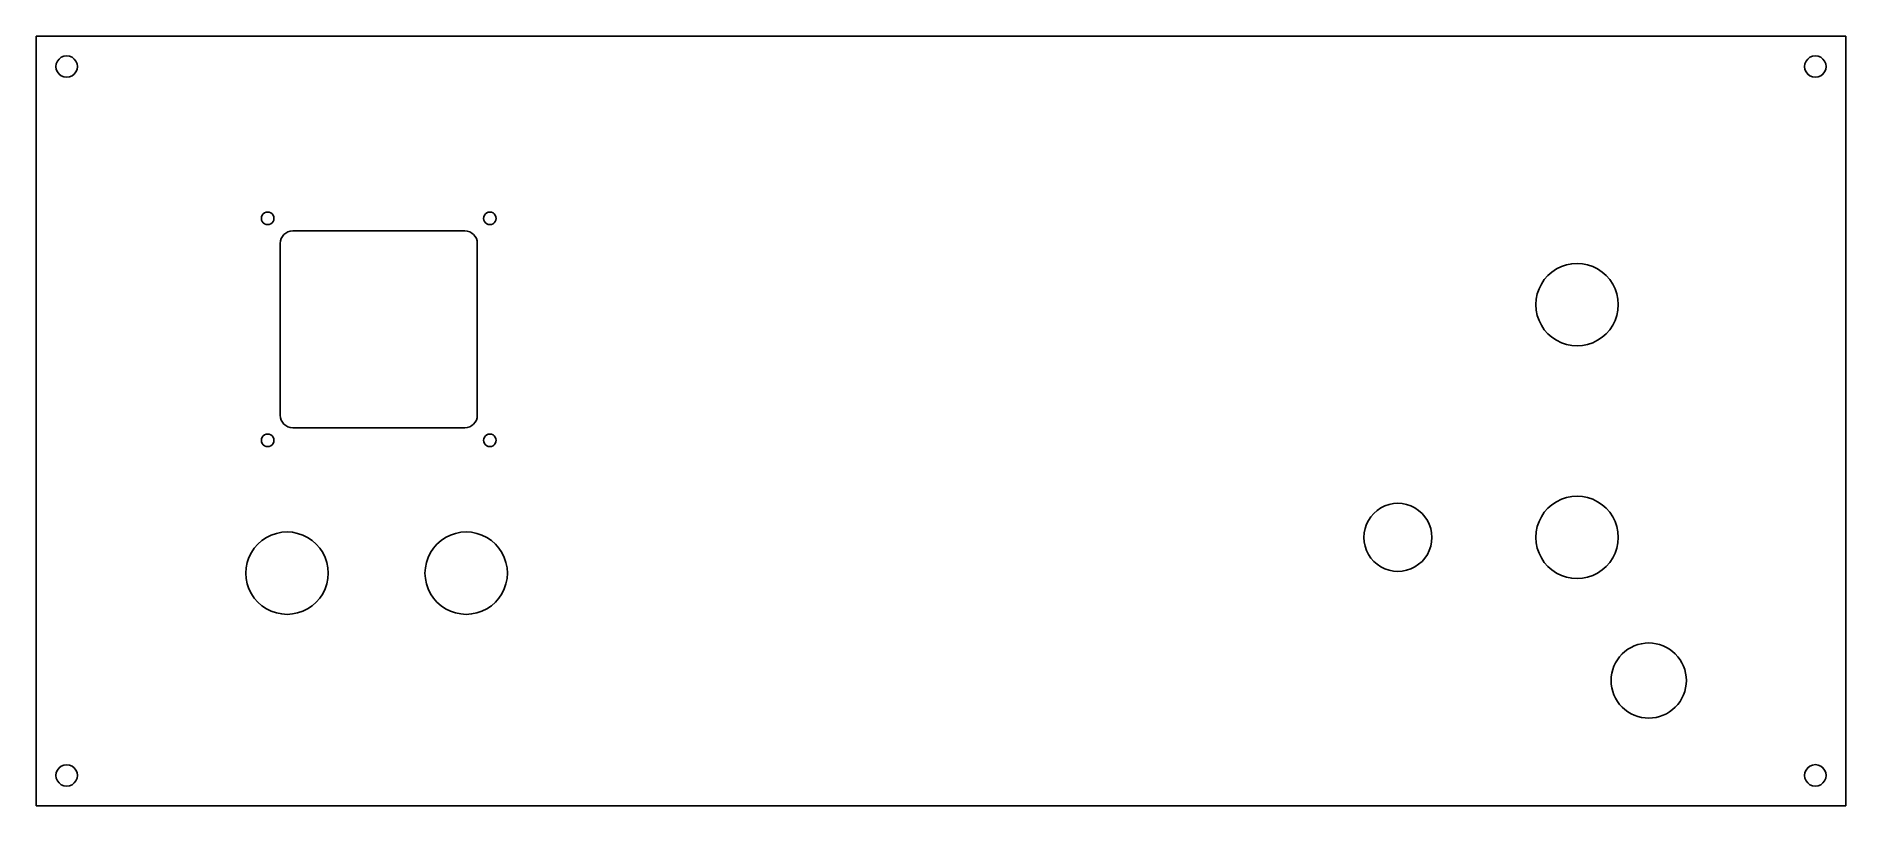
# Model space of a CAD drawing. Header units: millimetres. Extents: x 20 to 525, y 68 to 283.
import ezdxf

# ---------------------------------------------------------------- set-up
doc = ezdxf.new("R2010")
doc.units = ezdxf.units.MM
doc.layers.add('Layer_1', color=7, linetype='CONTINUOUS')

msp = doc.modelspace()

# ---------------------------------------------------------------- linework, layer by layer
at = {"layer": 'Layer_1', "color": 7}
for p, q in [((20.398813, 282.767863), (525.39881, 282.767863)), ((20.398813, 67.76786), (20.398813, 282.767863)), ((525.39881, 282.767863), (525.39881, 67.76786)), ((31.898813, 274.267862), (31.898813, 274.267862)), ((519.89881, 274.267862), (519.89881, 274.267862)), ((86.755685, 231.86814), (86.755685, 231.86814)), ((92.005685, 228.368141), (140.00569, 228.368141)), ((148.75568, 231.86814), (148.75568, 231.86814)), ((88.505687, 176.86814), (88.505687, 224.86814)), ((143.50568, 224.86814), (143.50568, 176.86814)), ((461.899, 207.768005), (461.899, 207.768005)), ((140.00569, 173.36815), (92.005685, 173.36815)), ((86.755685, 169.86814), (86.755685, 169.86814)), ((148.75568, 169.86814), (148.75568, 169.86814)), ((409.899, 142.76802), (409.899, 142.76802)), ((461.899, 142.76802), (461.899, 142.76802)), ((101.89881, 132.76787), (101.89881, 132.76787)), ((151.89881, 132.76787), (151.89881, 132.76787)), ((480.89899, 102.76801), (480.89899, 102.76801)), ((31.898813, 76.26787), (31.898813, 76.26787)), ((519.89881, 76.26787), (519.89881, 76.26787)), ((525.39881, 67.76786), (20.398813, 67.76786))]:
    msp.add_line(p, q, dxfattribs=at)
for points in [[(27.398589, 276.866584), (26.470272, 276.330514), (25.898535, 275.339843), (25.898812, 274.267862)], [(25.898812, 274.267862), (25.898535, 273.195881), (26.470272, 272.20521), (27.398589, 271.66914)], [(30.399036, 276.866584), (29.470719, 277.402655), (28.326906, 277.402655), (27.398589, 276.866584)], [(31.898813, 274.267862), (31.89909, 275.339843), (31.327353, 276.330514), (30.399036, 276.866584)], [(30.399036, 271.66914), (31.327353, 272.20521), (31.89909, 273.195881), (31.898813, 274.267862)], [(515.398262, 276.86752), (514.46978, 276.3312), (513.898132, 275.340111), (513.89881, 274.267862)], [(513.89881, 274.267862), (513.898132, 273.195613), (514.46978, 272.204524), (515.398262, 271.668204)], [(518.399358, 276.86752), (517.470876, 277.40384), (516.326744, 277.40384), (515.398262, 276.86752)], [(519.89881, 274.267862), (519.899488, 275.340111), (519.32784, 276.3312), (518.399358, 276.86752)], [(518.399358, 271.668204), (519.32784, 272.204524), (519.899488, 273.195613), (519.89881, 274.267862)], [(27.398589, 271.66914), (28.326906, 271.133069), (29.470719, 271.133069), (30.399036, 271.66914)], [(515.398262, 271.668204), (516.326744, 271.131884), (517.470876, 271.131884), (518.399358, 271.668204)], [(84.130174, 233.385163), (83.588462, 233.072161), (83.255052, 232.493777), (83.255687, 231.86814)], [(85.881198, 233.385163), (85.339486, 233.698165), (84.671886, 233.698165), (84.130174, 233.385163)], [(86.755685, 231.86814), (86.75632, 232.493777), (86.42291, 233.072161), (85.881198, 233.385163)], [(146.130338, 233.384671), (145.588713, 233.0718), (145.255257, 232.493637), (145.25568, 231.86814)], [(147.881022, 233.384671), (147.339396, 233.697541), (146.671964, 233.697541), (146.130338, 233.384671)], [(148.75568, 231.86814), (148.756103, 232.493637), (148.422647, 233.0718), (147.881022, 233.384671)], [(83.255687, 231.86814), (83.255052, 231.242503), (83.588462, 230.664119), (84.130174, 230.351117)], [(84.130174, 230.351117), (84.671886, 230.038115), (85.339486, 230.038115), (85.881198, 230.351117)], [(85.881198, 230.351117), (86.42291, 230.664119), (86.75632, 231.242503), (86.755685, 231.86814)], [(88.505687, 224.86814), (88.505686, 226.801136), (90.072689, 228.36814), (92.005685, 228.368141)], [(140.00569, 228.368141), (141.938683, 228.368136), (143.505681, 226.801133), (143.50568, 224.86814)], [(145.25568, 231.86814), (145.255257, 231.242643), (145.588713, 230.66448), (146.130338, 230.351609)], [(146.130338, 230.351609), (146.671964, 230.038739), (147.339396, 230.038739), (147.881022, 230.351609)], [(147.881022, 230.351609), (148.422647, 230.66448), (148.756103, 231.242643), (148.75568, 231.86814)], [(444.649, 217.727298), (441.090887, 215.673021), (438.899, 211.87656), (438.899, 207.768005)], [(456.149, 217.727298), (452.590888, 219.781575), (448.207112, 219.781575), (444.649, 217.727298)], [(461.899, 207.768005), (461.899, 211.87656), (459.707113, 215.673021), (456.149, 217.727298)], [(438.899, 207.768005), (438.899, 203.65945), (441.090887, 199.862989), (444.649, 197.808712)], [(456.149, 197.808712), (459.707113, 199.862989), (461.899, 203.65945), (461.899, 207.768005)], [(444.649, 197.808712), (448.207112, 195.754435), (452.590888, 195.754435), (456.149, 197.808712)], [(92.005685, 173.36815), (90.072693, 173.368151), (88.505692, 174.935148), (88.505687, 176.86814)], [(143.50568, 176.86814), (143.505675, 174.935151), (141.938679, 173.368155), (140.00569, 173.36815)], [(84.130174, 171.385163), (83.588462, 171.072161), (83.255052, 170.493777), (83.255687, 169.86814)], [(83.255687, 169.86814), (83.255052, 169.242503), (83.588462, 168.664119), (84.130174, 168.351117)], [(85.881198, 171.385163), (85.339486, 171.698165), (84.671886, 171.698165), (84.130174, 171.385163)], [(84.130174, 168.351117), (84.671886, 168.038115), (85.339486, 168.038115), (85.881198, 168.351117)], [(86.755685, 169.86814), (86.75632, 170.493777), (86.42291, 171.072161), (85.881198, 171.385163)], [(85.881198, 168.351117), (86.42291, 168.664119), (86.75632, 169.242503), (86.755685, 169.86814)], [(146.130338, 171.384671), (145.588713, 171.0718), (145.255257, 170.493637), (145.25568, 169.86814)], [(145.25568, 169.86814), (145.255257, 169.242643), (145.588713, 168.66448), (146.130338, 168.351609)], [(147.881022, 171.384671), (147.339396, 171.697541), (146.671964, 171.697541), (146.130338, 171.384671)], [(146.130338, 168.351609), (146.671964, 168.038739), (147.339396, 168.038739), (147.881022, 168.351609)], [(148.75568, 169.86814), (148.756103, 170.493637), (148.422647, 171.0718), (147.881022, 171.384671)], [(147.881022, 168.351609), (148.422647, 168.66448), (148.756103, 169.242643), (148.75568, 169.86814)], [(405.150053, 150.998301), (402.210208, 152.696123), (398.587792, 152.696123), (395.647947, 150.998301)], [(444.649, 152.727313), (441.090887, 150.673036), (438.899, 146.876575), (438.899, 142.76802)], [(456.149, 152.727313), (452.590888, 154.78159), (448.207112, 154.78159), (444.649, 152.727313)], [(461.899, 142.76802), (461.899, 146.876575), (459.707113, 150.673036), (456.149, 152.727313)], [(395.647947, 150.998301), (392.708101, 149.300479), (390.897697, 146.162912), (390.899, 142.76802)], [(409.899, 142.76802), (409.900303, 146.162912), (408.089899, 149.300479), (405.150053, 150.998301)], [(84.646853, 142.732815), (81.087745, 140.67703), (78.896388, 136.878039), (78.898812, 132.76787)], [(96.150769, 142.732815), (92.591662, 144.7886), (88.20596, 144.7886), (84.646853, 142.732815)], [(101.89881, 132.76787), (101.901234, 136.878039), (99.709877, 140.67703), (96.150769, 142.732815)], [(134.647425, 142.731159), (131.088609, 140.675816), (128.897096, 136.877567), (128.89881, 132.76787)], [(146.150195, 142.731159), (142.591379, 144.786503), (138.206241, 144.786503), (134.647425, 142.731159)], [(151.89881, 132.76787), (151.900524, 136.877567), (149.709011, 140.675816), (146.150195, 142.731159)], [(390.899, 142.76802), (390.897697, 139.373128), (392.708101, 136.235561), (395.647947, 134.537739)], [(405.150053, 134.537739), (408.089899, 136.235561), (409.900303, 139.373128), (409.899, 142.76802)], [(438.899, 142.76802), (438.899, 138.659465), (441.090887, 134.863004), (444.649, 132.808727)], [(456.149, 132.808727), (459.707113, 134.863004), (461.899, 138.659465), (461.899, 142.76802)], [(78.898812, 132.76787), (78.896388, 128.657701), (81.087745, 124.85871), (84.646853, 122.802925)], [(96.150769, 122.802925), (99.709877, 124.85871), (101.901234, 128.657701), (101.89881, 132.76787)], [(128.89881, 132.76787), (128.897096, 128.658173), (131.088609, 124.859924), (134.647425, 122.804581)], [(146.150195, 122.804581), (149.709011, 124.859924), (151.900524, 128.658173), (151.89881, 132.76787)], [(395.647947, 134.537739), (398.587792, 132.839917), (402.210208, 132.839917), (405.150053, 134.537739)], [(444.649, 132.808727), (448.207112, 130.75445), (452.590888, 130.75445), (456.149, 132.808727)], [(84.646853, 122.802925), (88.20596, 120.74714), (92.591662, 120.74714), (96.150769, 122.802925)], [(134.647425, 122.804581), (138.206241, 120.749237), (142.591379, 120.749237), (146.150195, 122.804581)], [(462.974369, 110.192631), (464.943501, 112.161763), (467.614217, 113.26801), (470.39899, 113.26801)], [(470.39899, 113.26801), (473.183763, 113.26801), (475.854479, 112.161763), (477.823611, 110.192631)], [(459.89899, 102.76801), (459.89899, 105.552783), (461.005237, 108.223499), (462.974369, 110.192631)], [(477.823611, 110.192631), (479.792743, 108.223499), (480.89899, 105.552783), (480.89899, 102.76801)], [(462.974369, 95.343389), (461.005237, 97.312521), (459.89899, 99.983237), (459.89899, 102.76801)], [(480.89899, 102.76801), (480.89899, 99.983237), (479.792743, 97.312521), (477.823611, 95.343389)], [(470.39899, 92.26801), (467.614217, 92.26801), (464.943501, 93.374257), (462.974369, 95.343389)], [(477.823611, 95.343389), (475.854479, 93.374257), (473.183763, 92.26801), (470.39899, 92.26801)], [(27.398589, 78.866592), (26.470272, 78.330522), (25.898535, 77.339851), (25.898812, 76.26787)], [(25.898812, 76.26787), (25.898535, 75.195889), (26.470272, 74.205218), (27.398589, 73.669148)], [(30.399036, 78.866592), (29.470719, 79.402663), (28.326906, 79.402663), (27.398589, 78.866592)], [(31.898813, 76.26787), (31.89909, 77.339851), (31.327353, 78.330522), (30.399036, 78.866592)], [(30.399036, 73.669148), (31.327353, 74.205218), (31.89909, 75.195889), (31.898813, 76.26787)], [(515.398262, 78.867528), (514.46978, 78.331208), (513.898132, 77.340119), (513.89881, 76.26787)], [(513.89881, 76.26787), (513.898132, 75.195621), (514.46978, 74.204532), (515.398262, 73.668212)], [(518.399358, 78.867528), (517.470876, 79.403848), (516.326744, 79.403848), (515.398262, 78.867528)], [(519.89881, 76.26787), (519.899488, 77.340119), (519.32784, 78.331208), (518.399358, 78.867528)], [(518.399358, 73.668212), (519.32784, 74.204532), (519.899488, 75.195621), (519.89881, 76.26787)], [(27.398589, 73.669148), (28.326906, 73.133077), (29.470719, 73.133077), (30.399036, 73.669148)], [(515.398262, 73.668212), (516.326744, 73.131892), (517.470876, 73.131892), (518.399358, 73.668212)]]:
    msp.add_open_spline(points, degree=3, dxfattribs=at)

doc.saveas('drawing.dxf')
